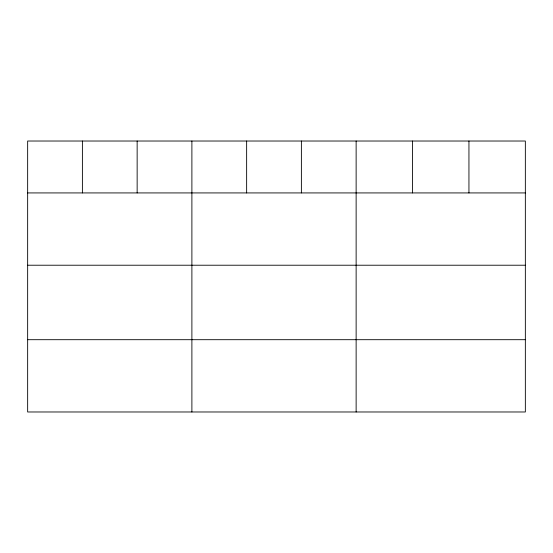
<?xml version="1.0" encoding="UTF-8"?>
<svg xmlns="http://www.w3.org/2000/svg" width="553" height="553" viewBox="0 0 553 553"><rect width="100%" height="100%" fill="white"/><g stroke="black" fill="none" stroke-linecap="round" stroke-linejoin="round"><path stroke-width="0.83" d="M525.35 265.219L525.35 141.022L27.65 141.022L27.65 411.978L525.35 411.978L525.35 265.219L27.65 265.219M27.65 192.928L525.35 192.928M27.65 339.694L525.35 339.694M468.944 141.022L468.944 192.928M412.538 141.022L412.538 192.928M356.132 141.022L356.132 411.978M301.385 141.022L301.385 192.928M246.638 141.022L246.638 192.928M191.891 141.022L191.891 411.978M137.144 141.022L137.144 192.928M82.397 141.022L82.397 192.928"/></g></svg>
